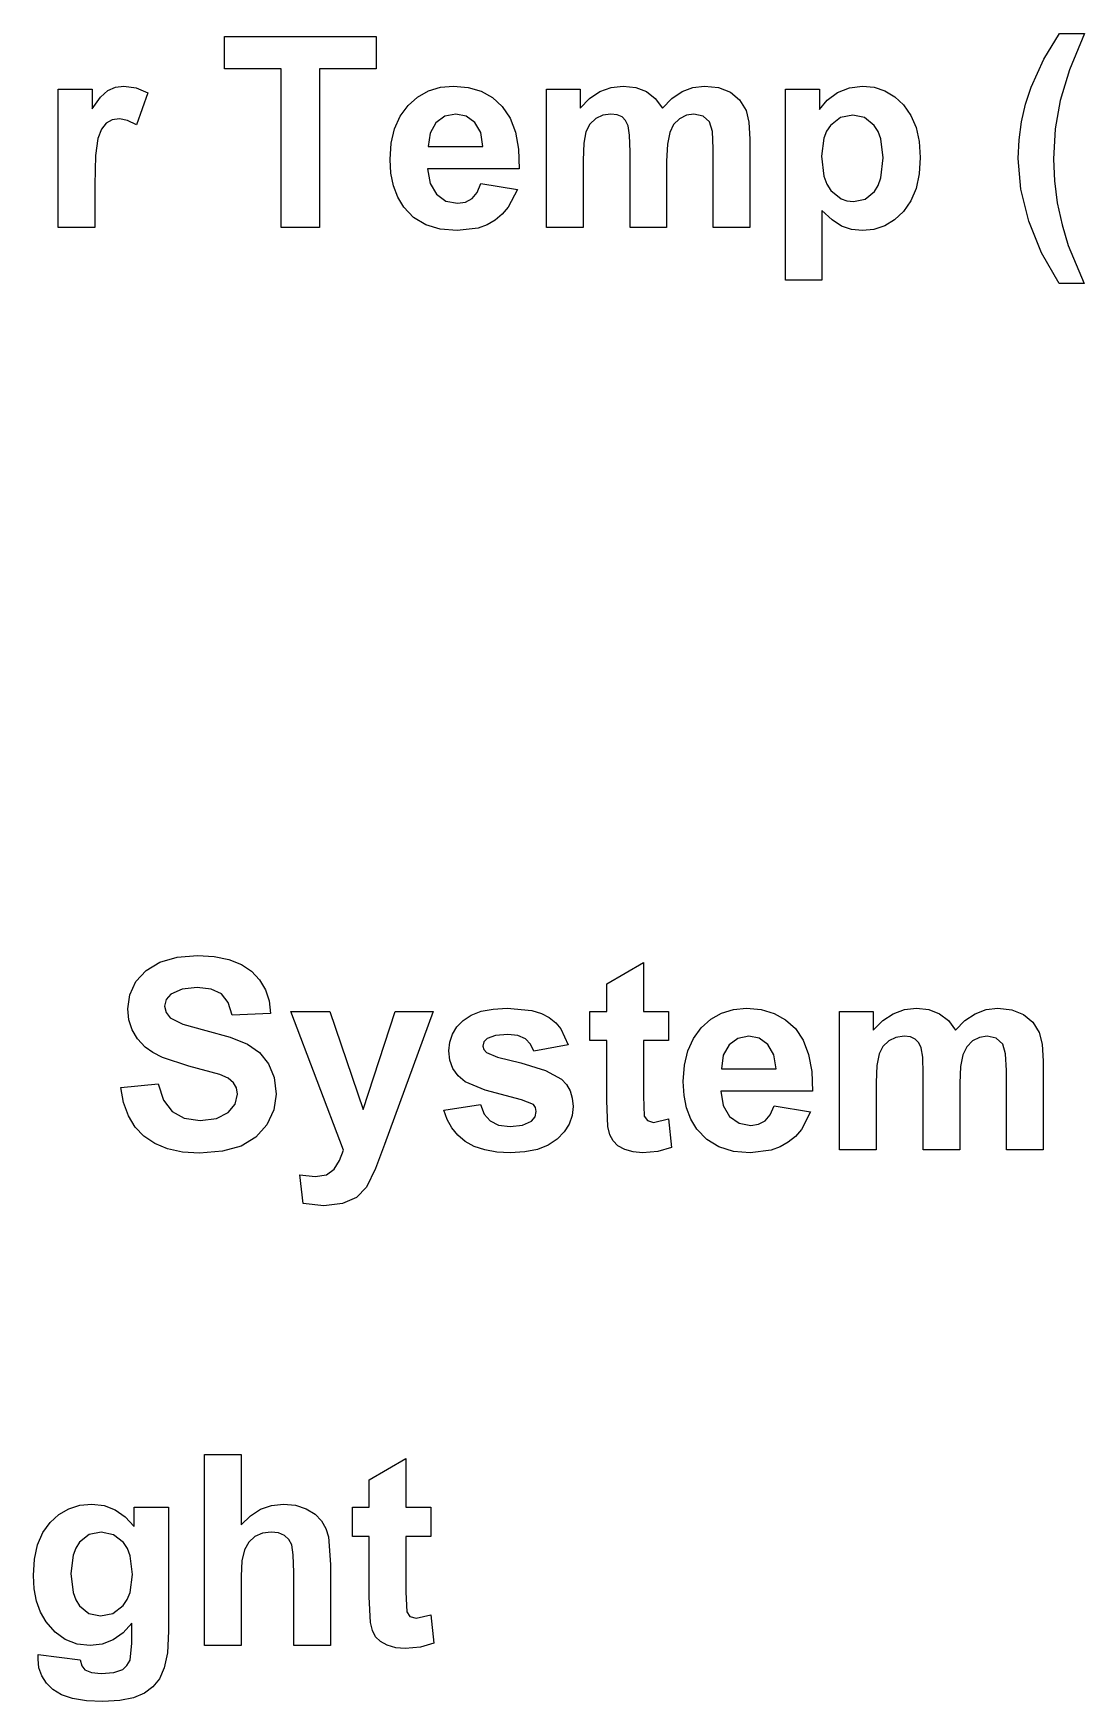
# Model space of a CAD drawing. Header units: metres. Extents: x 13 to 238, y 4 to 739.
# Drawn here: x 132.4 to 167.6, y 277.5 to 333.4 of the extents above; entities that cross this region are included whole.
import ezdxf

# ---------------------------------------------------------------- set-up
doc = ezdxf.new("R2010")
doc.units = ezdxf.units.M

msp = doc.modelspace()

# ---------------------------------------------------------------- linework, layer by layer
at = {"layer": 'Cooling System'}
for p, q in [((136.2, 302.023, 0.033), (136.66, 302.296, 0.033)), ((136.66, 302.296, 0.033), (137.235, 302.463, 0.033)), ((137.235, 302.463, 0.033), (137.918, 302.519, 0.033)), ((137.918, 302.519, 0.033), (138.482, 302.486, 0.033)), ((138.482, 302.486, 0.033), (138.972, 302.387, 0.033)), ((138.972, 302.387, 0.033), (139.388, 302.222, 0.033)), ((139.388, 302.222, 0.033), (139.729, 301.991, 0.033)), ((151.615, 301.568, 0.033), (152.845, 302.283, 0.033)), ((152.845, 302.283, 0.033), (152.845, 300.649, 0.033)), ((135.655, 301.208, 0.033), (135.862, 301.649, 0.033)), ((135.862, 301.649, 0.033), (136.2, 302.023, 0.033)), ((139.729, 301.991, 0.033), (139.997, 301.705, 0.033)), ((139.997, 301.705, 0.033), (140.193, 301.375, 0.033)), ((135.585, 300.736, 0.033), (135.655, 301.208, 0.033)), ((136.87, 301.046, 0.033), (136.819, 300.823, 0.033)), ((137.024, 301.22, 0.033), (136.87, 301.046, 0.033)), ((137.403, 301.393, 0.033), (137.024, 301.22, 0.033)), ((137.905, 301.451, 0.033), (137.403, 301.393, 0.033)), ((138.381, 301.397, 0.033), (137.905, 301.451, 0.033)), ((138.722, 301.235, 0.033), (138.381, 301.397, 0.033)), ((138.947, 300.95, 0.033), (138.722, 301.235, 0.033)), ((140.193, 301.375, 0.033), (140.316, 301.001, 0.033)), ((151.615, 300.649, 0.033), (151.615, 301.568, 0.033)), ((135.622, 300.371, 0.033), (135.585, 300.736, 0.033)), ((136.819, 300.823, 0.033), (136.867, 300.613, 0.033)), ((136.867, 300.613, 0.033), (137.011, 300.435, 0.033)), ((139.077, 300.526, 0.033), (138.947, 300.95, 0.033)), ((140.368, 300.583, 0.033), (139.077, 300.526, 0.033)), ((140.316, 301.001, 0.033), (140.368, 300.583, 0.033)), ((141.048, 300.649, 0.033), (142.351, 300.649, 0.033)), ((142.809, 296.006, 0.033), (141.048, 300.649, 0.033)), ((142.351, 300.649, 0.033), (143.459, 297.361, 0.033)), ((143.459, 297.361, 0.033), (144.54, 300.649, 0.033)), ((145.808, 300.649, 0.033), (144.174, 296.193, 0.033)), ((144.54, 300.649, 0.033), (145.808, 300.649, 0.033)), ((146.807, 300.343, 0.033), (147.077, 300.523, 0.033)), ((147.077, 300.523, 0.033), (147.413, 300.651, 0.033)), ((147.413, 300.651, 0.033), (147.814, 300.728, 0.033)), ((147.814, 300.728, 0.033), (148.28, 300.753, 0.033)), ((148.28, 300.753, 0.033), (149.108, 300.676, 0.033)), ((149.108, 300.676, 0.033), (149.431, 300.579, 0.033)), ((149.431, 300.579, 0.033), (149.693, 300.444, 0.033)), ((151.053, 299.672, 0.033), (151.053, 300.649, 0.033)), ((151.053, 300.649, 0.033), (151.615, 300.649, 0.033)), ((152.845, 300.649, 0.033), (153.682, 300.649, 0.033)), ((153.682, 300.649, 0.033), (153.682, 299.672, 0.033)), ((155.096, 300.387, 0.033), (155.457, 300.59, 0.033)), ((155.457, 300.59, 0.033), (155.857, 300.712, 0.033)), ((155.857, 300.712, 0.033), (156.297, 300.753, 0.033)), ((156.297, 300.753, 0.033), (156.787, 300.711, 0.033)), ((156.787, 300.711, 0.033), (157.221, 300.583, 0.033)), ((157.221, 300.583, 0.033), (157.602, 300.369, 0.033)), ((159.406, 300.649, 0.033), (160.535, 300.649, 0.033)), ((159.406, 296.019, 0.033), (159.406, 300.649, 0.033)), ((160.535, 300.649, 0.033), (160.535, 300.016, 0.033)), ((160.852, 300.339, 0.033), (161.198, 300.569, 0.033)), ((161.198, 300.569, 0.033), (161.574, 300.707, 0.033)), ((161.574, 300.707, 0.033), (161.978, 300.753, 0.033)), ((161.978, 300.753, 0.033), (162.393, 300.707, 0.033)), ((162.393, 300.707, 0.033), (162.749, 300.57, 0.033)), ((162.749, 300.57, 0.033), (163.047, 300.34, 0.033)), ((163.603, 300.34, 0.033), (163.944, 300.57, 0.033)), ((163.944, 300.57, 0.033), (164.309, 300.707, 0.033)), ((164.309, 300.707, 0.033), (164.698, 300.753, 0.033)), ((164.698, 300.753, 0.033), (165.169, 300.701, 0.033)), ((165.169, 300.701, 0.033), (165.561, 300.546, 0.033)), ((165.561, 300.546, 0.033), (165.87, 300.291, 0.033)), ((135.732, 300.035, 0.033), (135.622, 300.371, 0.033)), ((135.916, 299.728, 0.033), (135.732, 300.035, 0.033)), ((137.011, 300.435, 0.033), (137.429, 300.226, 0.033)), ((137.429, 300.226, 0.033), (138.197, 300.008, 0.033)), ((138.197, 300.008, 0.033), (139.016, 299.782, 0.033)), ((146.45, 299.886, 0.033), (146.599, 300.127, 0.033)), ((146.599, 300.127, 0.033), (146.807, 300.343, 0.033)), ((149.693, 300.444, 0.033), (149.906, 300.27, 0.033)), ((149.906, 300.27, 0.033), (150.083, 300.06, 0.033)), ((150.083, 300.06, 0.033), (150.329, 299.528, 0.033)), ((154.513, 299.744, 0.033), (154.776, 300.101, 0.033)), ((154.776, 300.101, 0.033), (155.096, 300.387, 0.033)), ((157.602, 300.369, 0.033), (157.928, 300.071, 0.033)), ((157.928, 300.071, 0.033), (158.187, 299.684, 0.033)), ((160.535, 300.016, 0.033), (160.852, 300.339, 0.033)), ((163.047, 300.34, 0.033), (163.286, 300.016, 0.033)), ((163.286, 300.016, 0.033), (163.603, 300.34, 0.033)), ((165.87, 300.291, 0.033), (166.089, 299.938, 0.033)), ((166.089, 299.938, 0.033), (166.183, 299.55, 0.033)), ((136.174, 299.45, 0.033), (135.916, 299.728, 0.033)), ((136.422, 299.27, 0.033), (136.174, 299.45, 0.033)), ((139.016, 299.782, 0.033), (139.59, 299.548, 0.033)), ((139.59, 299.548, 0.033), (139.992, 299.267, 0.033)), ((146.331, 299.332, 0.033), (146.361, 299.621, 0.033)), ((146.361, 299.621, 0.033), (146.45, 299.886, 0.033)), ((147.504, 299.627, 0.033), (147.469, 299.489, 0.033)), ((147.469, 299.489, 0.033), (147.5, 299.368, 0.033)), ((147.609, 299.737, 0.033), (147.504, 299.627, 0.033)), ((147.887, 299.839, 0.033), (147.609, 299.737, 0.033)), ((148.302, 299.873, 0.033), (147.887, 299.839, 0.033)), ((148.641, 299.837, 0.033), (148.302, 299.873, 0.033)), ((148.893, 299.729, 0.033), (148.641, 299.837, 0.033)), ((149.067, 299.553, 0.033), (148.893, 299.729, 0.033)), ((149.174, 299.315, 0.033), (149.067, 299.553, 0.033)), ((150.329, 299.528, 0.033), (149.174, 299.315, 0.033)), ((151.615, 299.672, 0.033), (151.053, 299.672, 0.033)), ((151.615, 297.654, 0.033), (151.615, 299.672, 0.033)), ((153.682, 299.672, 0.033), (152.845, 299.672, 0.033)), ((152.845, 299.672, 0.033), (152.845, 297.806, 0.033)), ((154.325, 299.325, 0.033), (154.513, 299.744, 0.033)), ((155.709, 299.524, 0.033), (155.514, 299.179, 0.033)), ((156.005, 299.743, 0.033), (155.709, 299.524, 0.033)), ((156.371, 299.816, 0.033), (156.005, 299.743, 0.033)), ((156.718, 299.747, 0.033), (156.371, 299.816, 0.033)), ((157.008, 299.539, 0.033), (156.718, 299.747, 0.033)), ((157.207, 299.198, 0.033), (157.008, 299.539, 0.033)), ((158.187, 299.684, 0.033), (158.369, 299.207, 0.033)), ((160.859, 299.477, 0.033), (160.729, 299.223, 0.033)), ((161.053, 299.663, 0.033), (160.859, 299.477, 0.033)), ((161.294, 299.778, 0.033), (161.053, 299.663, 0.033)), ((161.564, 299.816, 0.033), (161.294, 299.778, 0.033)), ((161.774, 299.792, 0.033), (161.564, 299.816, 0.033)), ((161.936, 299.72, 0.033), (161.774, 299.792, 0.033)), ((162.056, 299.599, 0.033), (161.936, 299.72, 0.033)), ((162.139, 299.428, 0.033), (162.056, 299.599, 0.033)), ((162.188, 299.112, 0.033), (162.139, 299.428, 0.033)), ((163.662, 299.465, 0.033), (163.53, 299.199, 0.033)), ((163.857, 299.659, 0.033), (163.662, 299.465, 0.033)), ((164.091, 299.777, 0.033), (163.857, 299.659, 0.033)), ((164.341, 299.816, 0.033), (164.091, 299.777, 0.033)), ((164.648, 299.75, 0.033), (164.341, 299.816, 0.033)), ((164.864, 299.554, 0.033), (164.648, 299.75, 0.033)), ((164.958, 299.232, 0.033), (164.864, 299.554, 0.033)), ((166.183, 299.55, 0.033), (166.215, 298.979, 0.033)), ((136.747, 299.104, 0.033), (136.422, 299.27, 0.033)), ((137.63, 298.818, 0.033), (136.747, 299.104, 0.033)), ((138.663, 298.539, 0.033), (137.63, 298.818, 0.033)), ((139.992, 299.267, 0.033), (140.296, 298.898, 0.033)), ((140.296, 298.898, 0.033), (140.487, 298.438, 0.033)), ((146.366, 299.017, 0.033), (146.331, 299.332, 0.033)), ((146.469, 298.738, 0.033), (146.366, 299.017, 0.033)), ((147.5, 299.368, 0.033), (147.591, 299.267, 0.033)), ((147.591, 299.267, 0.033), (147.96, 299.119, 0.033)), ((147.96, 299.119, 0.033), (148.736, 298.922, 0.033)), ((148.736, 298.922, 0.033), (149.567, 298.675, 0.033)), ((154.174, 298.299, 0.033), (154.212, 298.843, 0.033)), ((154.212, 298.843, 0.033), (154.325, 299.325, 0.033)), ((155.514, 299.179, 0.033), (155.452, 298.73, 0.033)), ((157.283, 298.73, 0.033), (157.207, 299.198, 0.033)), ((158.369, 299.207, 0.033), (158.473, 298.639, 0.033)), ((160.655, 298.84, 0.033), (160.631, 298.268, 0.033)), ((160.729, 299.223, 0.033), (160.655, 298.84, 0.033)), ((162.204, 298.556, 0.033), (162.188, 299.112, 0.033)), ((163.53, 299.199, 0.033), (163.454, 298.808, 0.033)), ((164.99, 298.665, 0.033), (164.958, 299.232, 0.033)), ((166.215, 298.979, 0.033), (166.215, 296.019, 0.033)), ((138.945, 298.41, 0.033), (138.663, 298.539, 0.033)), ((139.127, 298.262, 0.033), (138.945, 298.41, 0.033)), ((139.227, 298.086, 0.033), (139.127, 298.262, 0.033)), ((140.487, 298.438, 0.033), (140.551, 297.88, 0.033)), ((146.64, 298.496, 0.033), (146.469, 298.738, 0.033)), ((146.881, 298.29, 0.033), (146.64, 298.496, 0.033)), ((147.549, 298.006, 0.033), (146.881, 298.29, 0.033)), ((149.567, 298.675, 0.033), (150.102, 298.377, 0.033)), ((150.102, 298.377, 0.033), (150.27, 298.198, 0.033)), ((154.203, 297.838, 0.033), (154.174, 298.299, 0.033)), ((155.452, 298.73, 0.033), (157.283, 298.73, 0.033)), ((158.473, 298.639, 0.033), (158.499, 297.981, 0.033)), ((160.631, 298.268, 0.033), (160.631, 296.019, 0.033)), ((162.204, 296.019, 0.033), (162.204, 298.556, 0.033)), ((163.454, 298.808, 0.033), (163.429, 298.242, 0.033)), ((164.99, 296.019, 0.033), (164.99, 298.665, 0.033)), ((135.354, 298.098, 0.033), (136.61, 298.22, 0.033)), ((135.45, 297.594, 0.033), (135.354, 298.098, 0.033)), ((136.61, 298.22, 0.033), (136.781, 297.672, 0.033)), ((139.181, 297.545, 0.033), (139.26, 297.876, 0.033)), ((139.26, 297.876, 0.033), (139.227, 298.086, 0.033)), ((140.551, 297.88, 0.033), (140.474, 297.348, 0.033)), ((148.76, 297.693, 0.033), (147.549, 298.006, 0.033)), ((150.27, 298.198, 0.033), (150.39, 297.986, 0.033)), ((150.39, 297.986, 0.033), (150.462, 297.742, 0.033)), ((150.462, 297.742, 0.033), (150.486, 297.466, 0.033)), ((152.845, 297.806, 0.033), (152.869, 297.146, 0.033)), ((154.289, 297.418, 0.033), (154.203, 297.838, 0.033)), ((158.499, 297.981, 0.033), (155.43, 297.981, 0.033)), ((155.43, 297.981, 0.033), (155.51, 297.496, 0.033)), ((163.429, 298.242, 0.033), (163.429, 296.019, 0.033)), ((135.611, 297.154, 0.033), (135.45, 297.594, 0.033)), ((135.838, 296.778, 0.033), (135.611, 297.154, 0.033)), ((136.781, 297.672, 0.033), (137.07, 297.292, 0.033)), ((137.07, 297.292, 0.033), (137.477, 297.069, 0.033)), ((138.551, 297.061, 0.033), (138.944, 297.259, 0.033)), ((138.944, 297.259, 0.033), (139.181, 297.545, 0.033)), ((140.474, 297.348, 0.033), (140.246, 296.851, 0.033)), ((146.161, 297.34, 0.033), (147.391, 297.527, 0.033)), ((146.27, 297.028, 0.033), (146.161, 297.34, 0.033)), ((147.391, 297.527, 0.033), (147.51, 297.213, 0.033)), ((147.51, 297.213, 0.033), (147.709, 296.984, 0.033)), ((149.169, 297.532, 0.033), (148.76, 297.693, 0.033)), ((149.235, 297.428, 0.033), (149.169, 297.532, 0.033)), ((149.216, 297.116, 0.033), (149.257, 297.3, 0.033)), ((149.257, 297.3, 0.033), (149.235, 297.428, 0.033)), ((150.453, 297.159, 0.033), (150.353, 296.874, 0.033)), ((150.486, 297.466, 0.033), (150.453, 297.159, 0.033)), ((151.654, 296.79, 0.033), (151.615, 297.654, 0.033)), ((152.869, 297.146, 0.033), (152.978, 296.991, 0.033)), ((154.432, 297.04, 0.033), (154.289, 297.418, 0.033)), ((155.51, 297.496, 0.033), (155.726, 297.133, 0.033)), ((156.916, 296.987, 0.033), (157.089, 297.191, 0.033)), ((157.089, 297.191, 0.033), (157.213, 297.492, 0.033)), ((157.213, 297.492, 0.033), (158.433, 297.287, 0.033)), ((158.433, 297.287, 0.033), (158.13, 296.696, 0.033)), ((136.13, 296.466, 0.033), (135.838, 296.778, 0.033)), ((137.477, 297.069, 0.033), (138.005, 296.995, 0.033)), ((138.005, 296.995, 0.033), (138.551, 297.061, 0.033)), ((140.246, 296.851, 0.033), (139.877, 296.433, 0.033)), ((146.427, 296.75, 0.033), (146.27, 297.028, 0.033)), ((146.631, 296.507, 0.033), (146.427, 296.75, 0.033)), ((147.709, 296.984, 0.033), (147.997, 296.845, 0.033)), ((147.997, 296.845, 0.033), (148.38, 296.799, 0.033)), ((148.38, 296.799, 0.033), (148.797, 296.843, 0.033)), ((148.797, 296.843, 0.033), (149.095, 296.973, 0.033)), ((149.095, 296.973, 0.033), (149.216, 297.116, 0.033)), ((150.187, 296.612, 0.033), (149.954, 296.372, 0.033)), ((150.353, 296.874, 0.033), (150.187, 296.612, 0.033)), ((151.721, 296.521, 0.033), (151.654, 296.79, 0.033)), ((152.978, 296.991, 0.033), (153.185, 296.93, 0.033)), ((153.185, 296.93, 0.033), (153.677, 297.048, 0.033)), ((153.677, 297.048, 0.033), (153.782, 296.097, 0.033)), ((154.632, 296.703, 0.033), (154.432, 297.04, 0.033)), ((154.961, 296.358, 0.033), (154.632, 296.703, 0.033)), ((155.726, 297.133, 0.033), (156.044, 296.905, 0.033)), ((156.044, 296.905, 0.033), (156.432, 296.83, 0.033)), ((156.432, 296.83, 0.033), (156.697, 296.869, 0.033)), ((156.697, 296.869, 0.033), (156.916, 296.987, 0.033)), ((158.13, 296.696, 0.033), (157.927, 296.461, 0.033)), ((136.49, 296.221, 0.033), (136.13, 296.466, 0.033)), ((136.92, 296.045, 0.033), (136.49, 296.221, 0.033)), ((137.421, 295.94, 0.033), (136.92, 296.045, 0.033)), ((139.382, 296.139, 0.033), (138.756, 295.964, 0.033)), ((139.877, 296.433, 0.033), (139.382, 296.139, 0.033)), ((144.174, 296.193, 0.033), (143.881, 295.387, 0.033)), ((146.883, 296.298, 0.033), (146.631, 296.507, 0.033)), ((147.183, 296.13, 0.033), (146.883, 296.298, 0.033)), ((147.533, 296.01, 0.033), (147.183, 296.13, 0.033)), ((149.295, 296.029, 0.033), (148.87, 295.943, 0.033)), ((149.656, 296.172, 0.033), (149.295, 296.029, 0.033)), ((149.954, 296.372, 0.033), (149.656, 296.172, 0.033)), ((151.827, 296.313, 0.033), (151.721, 296.521, 0.033)), ((151.986, 296.153, 0.033), (151.827, 296.313, 0.033)), ((152.217, 296.025, 0.033), (151.986, 296.153, 0.033)), ((152.499, 295.942, 0.033), (152.217, 296.025, 0.033)), ((153.782, 296.097, 0.033), (153.326, 295.96, 0.033)), ((155.369, 296.111, 0.033), (154.961, 296.358, 0.033)), ((155.855, 295.963, 0.033), (155.369, 296.111, 0.033)), ((157.42, 296.112, 0.033), (157.118, 296.002, 0.033)), ((157.69, 296.265, 0.033), (157.42, 296.112, 0.033)), ((157.927, 296.461, 0.033), (157.69, 296.265, 0.033)), ((137.992, 295.905, 0.033), (137.421, 295.94, 0.033)), ((138.756, 295.964, 0.033), (137.992, 295.905, 0.033)), ((142.495, 295.367, 0.033), (142.676, 295.652, 0.033)), ((142.676, 295.652, 0.033), (142.809, 296.006, 0.033)), ((147.932, 295.938, 0.033), (147.533, 296.01, 0.033)), ((148.38, 295.914, 0.033), (147.932, 295.938, 0.033)), ((148.87, 295.943, 0.033), (148.38, 295.914, 0.033)), ((152.814, 295.914, 0.033), (152.499, 295.942, 0.033)), ((153.326, 295.96, 0.033), (152.814, 295.914, 0.033)), ((156.419, 295.914, 0.033), (155.855, 295.963, 0.033)), ((157.118, 296.002, 0.033), (156.419, 295.914, 0.033)), ((160.631, 296.019, 0.033), (159.406, 296.019, 0.033)), ((163.429, 296.019, 0.033), (162.204, 296.019, 0.033)), ((166.215, 296.019, 0.033), (164.99, 296.019, 0.033)), ((141.453, 294.214, 0.033), (141.344, 295.173, 0.033)), ((141.344, 295.173, 0.033), (141.863, 295.116, 0.033)), ((141.863, 295.116, 0.033), (142.235, 295.179, 0.033)), ((142.235, 295.179, 0.033), (142.495, 295.367, 0.033)), ((143.881, 295.387, 0.033), (143.574, 294.768, 0.033)), ((143.238, 294.421, 0.033), (142.772, 294.214, 0.033)), ((143.574, 294.768, 0.033), (143.238, 294.421, 0.033)), ((142.146, 294.14, 0.033), (141.453, 294.214, 0.033)), ((142.772, 294.214, 0.033), (142.146, 294.14, 0.033))]:
    msp.add_line(p, q, dxfattribs=at)
at = {"layer": 'Water Temp (Outl'}
for p, q in [((138.82, 332.202, 0.033), (138.82, 333.283, 0.033)), ((138.82, 333.283, 0.033), (143.899, 333.283, 0.033)), ((143.899, 333.283, 0.033), (143.899, 332.202, 0.033)), ((166.243, 332.53, 0.033), (166.769, 333.392, 0.033)), ((166.769, 333.392, 0.033), (167.606, 333.392, 0.033)), ((167.606, 333.392, 0.033), (167.102, 332.17, 0.033)), ((165.818, 331.592, 0.033), (166.243, 332.53, 0.033)), ((140.716, 332.202, 0.033), (138.82, 332.202, 0.033)), ((140.716, 326.892, 0.033), (140.716, 332.202, 0.033)), ((143.899, 332.202, 0.033), (142.007, 332.202, 0.033)), ((142.007, 332.202, 0.033), (142.007, 326.892, 0.033)), ((167.102, 332.17, 0.033), (166.784, 331.145, 0.033)), ((133.262, 326.892, 0.033), (133.262, 331.522, 0.033)), ((133.262, 331.522, 0.033), (134.399, 331.522, 0.033)), ((134.399, 331.522, 0.033), (134.399, 330.864, 0.033)), ((134.399, 330.864, 0.033), (134.677, 331.251, 0.033)), ((134.677, 331.251, 0.033), (134.925, 331.479, 0.033)), ((134.925, 331.479, 0.033), (135.174, 331.59, 0.033)), ((135.174, 331.59, 0.033), (135.454, 331.627, 0.033)), ((135.454, 331.627, 0.033), (135.865, 331.569, 0.033)), ((135.865, 331.569, 0.033), (136.261, 331.396, 0.033)), ((136.261, 331.396, 0.033), (135.882, 330.328, 0.033)), ((144.967, 330.975, 0.033), (145.288, 331.26, 0.033)), ((145.288, 331.26, 0.033), (145.648, 331.464, 0.033)), ((145.648, 331.464, 0.033), (146.048, 331.586, 0.033)), ((146.048, 331.586, 0.033), (146.488, 331.627, 0.033)), ((146.488, 331.627, 0.033), (146.978, 331.584, 0.033)), ((146.978, 331.584, 0.033), (147.413, 331.456, 0.033)), ((147.413, 331.456, 0.033), (147.793, 331.243, 0.033)), ((147.793, 331.243, 0.033), (148.119, 330.945, 0.033)), ((149.597, 331.522, 0.033), (150.726, 331.522, 0.033)), ((149.597, 326.892, 0.033), (149.597, 331.522, 0.033)), ((150.726, 331.522, 0.033), (150.726, 330.89, 0.033)), ((150.726, 330.89, 0.033), (151.043, 331.212, 0.033)), ((151.043, 331.212, 0.033), (151.389, 331.443, 0.033)), ((151.389, 331.443, 0.033), (151.765, 331.581, 0.033)), ((151.765, 331.581, 0.033), (152.169, 331.627, 0.033)), ((152.169, 331.627, 0.033), (152.584, 331.581, 0.033)), ((152.584, 331.581, 0.033), (152.94, 331.444, 0.033)), ((152.94, 331.444, 0.033), (153.238, 331.214, 0.033)), ((153.238, 331.214, 0.033), (153.477, 330.89, 0.033)), ((153.477, 330.89, 0.033), (153.794, 331.214, 0.033)), ((153.794, 331.214, 0.033), (154.135, 331.444, 0.033)), ((154.135, 331.444, 0.033), (154.5, 331.581, 0.033)), ((154.5, 331.581, 0.033), (154.889, 331.627, 0.033)), ((154.889, 331.627, 0.033), (155.36, 331.575, 0.033)), ((155.36, 331.575, 0.033), (155.752, 331.42, 0.033)), ((155.752, 331.42, 0.033), (156.061, 331.164, 0.033)), ((157.592, 331.522, 0.033), (158.734, 331.522, 0.033)), ((157.592, 325.131, 0.033), (157.592, 331.522, 0.033)), ((158.734, 331.522, 0.033), (158.734, 330.842, 0.033)), ((158.996, 331.158, 0.033), (159.336, 331.409, 0.033)), ((159.336, 331.409, 0.033), (159.736, 331.572, 0.033)), ((159.736, 331.572, 0.033), (160.177, 331.627, 0.033)), ((160.177, 331.627, 0.033), (160.565, 331.587, 0.033)), ((160.565, 331.587, 0.033), (160.923, 331.469, 0.033)), ((160.923, 331.469, 0.033), (161.25, 331.271, 0.033)), ((161.25, 331.271, 0.033), (161.546, 330.995, 0.033)), ((165.629, 331.021, 0.033), (165.818, 331.592, 0.033)), ((144.704, 330.618, 0.033), (144.967, 330.975, 0.033)), ((146.562, 330.69, 0.033), (146.196, 330.617, 0.033)), ((146.909, 330.62, 0.033), (146.562, 330.69, 0.033)), ((148.119, 330.945, 0.033), (148.378, 330.558, 0.033)), ((151.485, 330.651, 0.033), (151.245, 330.537, 0.033)), ((151.755, 330.69, 0.033), (151.485, 330.651, 0.033)), ((151.965, 330.666, 0.033), (151.755, 330.69, 0.033)), ((152.127, 330.594, 0.033), (151.965, 330.666, 0.033)), ((154.282, 330.65, 0.033), (154.048, 330.533, 0.033)), ((154.532, 330.69, 0.033), (154.282, 330.65, 0.033)), ((154.839, 330.624, 0.033), (154.532, 330.69, 0.033)), ((156.061, 331.164, 0.033), (156.28, 330.812, 0.033)), ((156.28, 330.812, 0.033), (156.375, 330.424, 0.033)), ((158.734, 330.842, 0.033), (158.996, 331.158, 0.033)), ((159.846, 330.659, 0.033), (159.435, 330.572, 0.033)), ((160.243, 330.571, 0.033), (159.846, 330.659, 0.033)), ((161.546, 330.995, 0.033), (161.792, 330.648, 0.033)), ((161.792, 330.648, 0.033), (161.968, 330.238, 0.033)), ((165.495, 330.433, 0.033), (165.629, 331.021, 0.033)), ((166.784, 331.145, 0.033), (166.616, 330.191, 0.033)), ((134.711, 330.188, 0.033), (134.589, 329.874, 0.033)), ((134.87, 330.387, 0.033), (134.711, 330.188, 0.033)), ((135.069, 330.493, 0.033), (134.87, 330.387, 0.033)), ((135.306, 330.528, 0.033), (135.069, 330.493, 0.033)), ((135.583, 330.478, 0.033), (135.306, 330.528, 0.033)), ((135.882, 330.328, 0.033), (135.583, 330.478, 0.033)), ((144.403, 329.717, 0.033), (144.516, 330.199, 0.033)), ((144.516, 330.199, 0.033), (144.704, 330.618, 0.033)), ((145.9, 330.397, 0.033), (145.705, 330.053, 0.033)), ((146.196, 330.617, 0.033), (145.9, 330.397, 0.033)), ((147.199, 330.413, 0.033), (146.909, 330.62, 0.033)), ((147.398, 330.072, 0.033), (147.199, 330.413, 0.033)), ((148.378, 330.558, 0.033), (148.56, 330.081, 0.033)), ((150.92, 330.097, 0.033), (150.846, 329.714, 0.033)), ((151.05, 330.351, 0.033), (150.92, 330.097, 0.033)), ((151.245, 330.537, 0.033), (151.05, 330.351, 0.033)), ((152.247, 330.473, 0.033), (152.127, 330.594, 0.033)), ((152.33, 330.302, 0.033), (152.247, 330.473, 0.033)), ((152.379, 329.986, 0.033), (152.33, 330.302, 0.033)), ((153.853, 330.339, 0.033), (153.721, 330.073, 0.033)), ((154.048, 330.533, 0.033), (153.853, 330.339, 0.033)), ((155.055, 330.428, 0.033), (154.839, 330.624, 0.033)), ((155.15, 330.105, 0.033), (155.055, 330.428, 0.033)), ((155.181, 329.539, 0.033), (155.15, 330.105, 0.033)), ((156.375, 330.424, 0.033), (156.406, 329.853, 0.033)), ((158.971, 330.118, 0.033), (158.878, 329.883, 0.033)), ((159.1, 330.312, 0.033), (158.971, 330.118, 0.033)), ((159.435, 330.572, 0.033), (159.1, 330.312, 0.033)), ((160.569, 330.306, 0.033), (160.243, 330.571, 0.033)), ((160.697, 330.106, 0.033), (160.569, 330.306, 0.033)), ((160.789, 329.859, 0.033), (160.697, 330.106, 0.033)), ((161.968, 330.238, 0.033), (162.073, 329.767, 0.033)), ((165.414, 329.829, 0.033), (165.495, 330.433, 0.033)), ((166.616, 330.191, 0.033), (166.559, 329.181, 0.033)), ((134.589, 329.874, 0.033), (134.512, 329.301, 0.033)), ((144.365, 329.172, 0.033), (144.403, 329.717, 0.033)), ((145.705, 330.053, 0.033), (145.643, 329.604, 0.033)), ((145.643, 329.604, 0.033), (147.474, 329.604, 0.033)), ((147.474, 329.604, 0.033), (147.398, 330.072, 0.033)), ((148.56, 330.081, 0.033), (148.664, 329.513, 0.033)), ((150.846, 329.714, 0.033), (150.822, 329.142, 0.033)), ((152.395, 329.43, 0.033), (152.379, 329.986, 0.033)), ((153.646, 329.682, 0.033), (153.62, 329.116, 0.033)), ((153.721, 330.073, 0.033), (153.646, 329.682, 0.033)), ((155.181, 326.892, 0.033), (155.181, 329.539, 0.033)), ((156.406, 329.853, 0.033), (156.406, 326.892, 0.033)), ((158.878, 329.883, 0.033), (158.804, 329.286, 0.033)), ((160.862, 329.225, 0.033), (160.789, 329.859, 0.033)), ((162.073, 329.767, 0.033), (162.108, 329.233, 0.033)), ((165.387, 329.207, 0.033), (165.414, 329.829, 0.033)), ((134.512, 329.301, 0.033), (134.487, 328.322, 0.033)), ((144.394, 328.711, 0.033), (144.365, 329.172, 0.033)), ((148.664, 329.513, 0.033), (148.69, 328.854, 0.033)), ((150.822, 329.142, 0.033), (150.822, 326.892, 0.033)), ((152.395, 326.892, 0.033), (152.395, 329.43, 0.033)), ((153.62, 329.116, 0.033), (153.62, 326.892, 0.033)), ((158.804, 329.286, 0.033), (158.881, 328.607, 0.033)), ((160.791, 328.554, 0.033), (160.862, 329.225, 0.033)), ((162.108, 329.233, 0.033), (162.073, 328.686, 0.033)), ((165.474, 328.174, 0.033), (165.387, 329.207, 0.033)), ((166.559, 329.181, 0.033), (166.593, 328.457, 0.033)), ((144.48, 328.292, 0.033), (144.394, 328.711, 0.033)), ((148.69, 328.854, 0.033), (145.621, 328.854, 0.033)), ((145.621, 328.854, 0.033), (145.701, 328.37, 0.033)), ((158.881, 328.607, 0.033), (158.978, 328.345, 0.033)), ((160.702, 328.301, 0.033), (160.791, 328.554, 0.033)), ((162.073, 328.686, 0.033), (161.967, 328.203, 0.033)), ((166.593, 328.457, 0.033), (166.692, 327.716, 0.033)), ((134.487, 328.322, 0.033), (134.487, 326.892, 0.033)), ((144.623, 327.914, 0.033), (144.48, 328.292, 0.033)), ((144.823, 327.577, 0.033), (144.623, 327.914, 0.033)), ((145.701, 328.37, 0.033), (145.917, 328.006, 0.033)), ((145.917, 328.006, 0.033), (146.235, 327.779, 0.033)), ((146.888, 327.743, 0.033), (147.107, 327.86, 0.033)), ((147.107, 327.86, 0.033), (147.28, 328.065, 0.033)), ((147.28, 328.065, 0.033), (147.404, 328.366, 0.033)), ((147.404, 328.366, 0.033), (148.624, 328.161, 0.033)), ((148.624, 328.161, 0.033), (148.321, 327.57, 0.033)), ((158.978, 328.345, 0.033), (159.113, 328.133, 0.033)), ((159.113, 328.133, 0.033), (159.457, 327.853, 0.033)), ((160.259, 327.846, 0.033), (160.578, 328.102, 0.033)), ((160.578, 328.102, 0.033), (160.702, 328.301, 0.033)), ((161.967, 328.203, 0.033), (161.79, 327.785, 0.033)), ((165.735, 327.106, 0.033), (165.474, 328.174, 0.033)), ((145.152, 327.232, 0.033), (144.823, 327.577, 0.033)), ((146.235, 327.779, 0.033), (146.623, 327.703, 0.033)), ((146.623, 327.703, 0.033), (146.888, 327.743, 0.033)), ((148.118, 327.334, 0.033), (147.881, 327.139, 0.033)), ((148.321, 327.57, 0.033), (148.118, 327.334, 0.033)), ((159.153, 327.147, 0.033), (158.817, 327.464, 0.033)), ((158.817, 327.464, 0.033), (158.817, 325.131, 0.033)), ((159.457, 327.853, 0.033), (159.654, 327.783, 0.033)), ((159.654, 327.783, 0.033), (159.868, 327.76, 0.033)), ((159.868, 327.76, 0.033), (160.259, 327.846, 0.033)), ((161.542, 327.431, 0.033), (161.243, 327.15, 0.033)), ((161.79, 327.785, 0.033), (161.542, 327.431, 0.033)), ((166.692, 327.716, 0.033), (166.85, 326.985, 0.033)), ((134.487, 326.892, 0.033), (133.262, 326.892, 0.033)), ((142.007, 326.892, 0.033), (140.716, 326.892, 0.033)), ((145.56, 326.985, 0.033), (145.152, 327.232, 0.033)), ((146.046, 326.837, 0.033), (145.56, 326.985, 0.033)), ((146.61, 326.788, 0.033), (146.046, 326.837, 0.033)), ((147.31, 326.876, 0.033), (146.61, 326.788, 0.033)), ((147.611, 326.985, 0.033), (147.31, 326.876, 0.033)), ((147.881, 327.139, 0.033), (147.611, 326.985, 0.033)), ((150.822, 326.892, 0.033), (149.597, 326.892, 0.033)), ((153.62, 326.892, 0.033), (152.395, 326.892, 0.033)), ((156.406, 326.892, 0.033), (155.181, 326.892, 0.033)), ((159.473, 326.94, 0.033), (159.153, 327.147, 0.033)), ((159.803, 326.826, 0.033), (159.473, 326.94, 0.033)), ((160.168, 326.788, 0.033), (159.803, 326.826, 0.033)), ((160.557, 326.828, 0.033), (160.168, 326.788, 0.033)), ((160.915, 326.949, 0.033), (160.557, 326.828, 0.033)), ((161.243, 327.15, 0.033), (160.915, 326.949, 0.033)), ((166.164, 326.04, 0.033), (165.735, 327.106, 0.033)), ((166.85, 326.985, 0.033), (167.056, 326.291, 0.033)), ((167.056, 326.291, 0.033), (167.593, 325.014, 0.033)), ((166.751, 325.014, 0.033), (166.164, 326.04, 0.033)), ((158.817, 325.131, 0.033), (157.592, 325.131, 0.033)), ((167.593, 325.014, 0.033), (166.751, 325.014, 0.033))]:
    msp.add_line(p, q, dxfattribs=at)
at = {"layer": 'Work Light'}
for p, q in [((138.153, 279.419, 0.033), (138.153, 285.81, 0.033)), ((138.153, 285.81, 0.033), (139.378, 285.81, 0.033)), ((139.378, 285.81, 0.033), (139.378, 283.46, 0.033)), ((143.668, 284.968, 0.033), (144.897, 285.683, 0.033)), ((144.897, 285.683, 0.033), (144.897, 284.049, 0.033)), ((143.668, 284.049, 0.033), (143.668, 284.968, 0.033)), ((132.989, 283.538, 0.033), (133.286, 283.807, 0.033)), ((133.286, 283.807, 0.033), (133.618, 284, 0.033)), ((133.618, 284, 0.033), (133.983, 284.115, 0.033)), ((133.983, 284.115, 0.033), (134.382, 284.153, 0.033)), ((134.382, 284.153, 0.033), (134.793, 284.106, 0.033)), ((134.793, 284.106, 0.033), (135.166, 283.965, 0.033)), ((135.166, 283.965, 0.033), (135.501, 283.729, 0.033)), ((135.799, 283.399, 0.033), (135.799, 284.049, 0.033)), ((135.799, 284.049, 0.033), (136.945, 284.049, 0.033)), ((136.945, 284.049, 0.033), (136.945, 279.894, 0.033)), ((139.378, 283.46, 0.033), (139.689, 283.763, 0.033)), ((139.689, 283.763, 0.033), (140.029, 283.98, 0.033)), ((140.029, 283.98, 0.033), (140.397, 284.11, 0.033)), ((140.397, 284.11, 0.033), (140.795, 284.153, 0.033)), ((140.795, 284.153, 0.033), (141.197, 284.114, 0.033)), ((141.197, 284.114, 0.033), (141.558, 283.996, 0.033)), ((141.558, 283.996, 0.033), (141.856, 283.817, 0.033)), ((141.856, 283.817, 0.033), (142.07, 283.595, 0.033)), ((143.105, 283.072, 0.033), (143.105, 284.049, 0.033)), ((143.105, 284.049, 0.033), (143.668, 284.049, 0.033)), ((144.897, 284.049, 0.033), (145.734, 284.049, 0.033)), ((145.734, 284.049, 0.033), (145.734, 283.072, 0.033)), ((132.569, 282.786, 0.033), (132.744, 283.197, 0.033)), ((132.744, 283.197, 0.033), (132.989, 283.538, 0.033)), ((134.696, 283.216, 0.033), (134.294, 283.13, 0.033)), ((135.11, 283.129, 0.033), (134.696, 283.216, 0.033)), ((135.501, 283.729, 0.033), (135.799, 283.399, 0.033)), ((140.096, 283.179, 0.033), (139.84, 283.068, 0.033)), ((140.385, 283.216, 0.033), (140.096, 283.179, 0.033)), ((140.629, 283.187, 0.033), (140.385, 283.216, 0.033)), ((140.828, 283.1, 0.033), (140.629, 283.187, 0.033)), ((142.07, 283.595, 0.033), (142.215, 283.338, 0.033)), ((142.215, 283.338, 0.033), (142.305, 283.055, 0.033)), ((132.464, 282.307, 0.033), (132.569, 282.786, 0.033)), ((133.845, 282.68, 0.033), (133.756, 282.442, 0.033)), ((133.97, 282.874, 0.033), (133.845, 282.68, 0.033)), ((134.294, 283.13, 0.033), (133.97, 282.874, 0.033)), ((135.446, 282.867, 0.033), (135.11, 283.129, 0.033)), ((135.576, 282.67, 0.033), (135.446, 282.867, 0.033)), ((135.668, 282.426, 0.033), (135.576, 282.67, 0.033)), ((139.489, 282.621, 0.033), (139.406, 282.251, 0.033)), ((139.633, 282.882, 0.033), (139.489, 282.621, 0.033)), ((139.84, 283.068, 0.033), (139.633, 282.882, 0.033)), ((140.977, 282.965, 0.033), (140.828, 283.1, 0.033)), ((141.074, 282.789, 0.033), (140.977, 282.965, 0.033)), ((141.126, 282.46, 0.033), (141.074, 282.789, 0.033)), ((142.305, 283.055, 0.033), (142.369, 282.135, 0.033)), ((143.668, 283.072, 0.033), (143.105, 283.072, 0.033)), ((143.668, 281.054, 0.033), (143.668, 283.072, 0.033)), ((145.734, 283.072, 0.033), (144.897, 283.072, 0.033)), ((144.897, 283.072, 0.033), (144.897, 281.206, 0.033)), ((132.429, 281.76, 0.033), (132.464, 282.307, 0.033)), ((133.756, 282.442, 0.033), (133.685, 281.83, 0.033)), ((135.742, 281.799, 0.033), (135.668, 282.426, 0.033)), ((139.406, 282.251, 0.033), (139.378, 281.738, 0.033)), ((141.144, 281.864, 0.033), (141.126, 282.46, 0.033)), ((142.369, 282.135, 0.033), (142.369, 279.419, 0.033)), ((132.456, 281.315, 0.033), (132.429, 281.76, 0.033)), ((133.685, 281.83, 0.033), (133.756, 281.191, 0.033)), ((135.665, 281.195, 0.033), (135.742, 281.799, 0.033)), ((139.378, 281.738, 0.033), (139.378, 279.419, 0.033)), ((141.144, 279.419, 0.033), (141.144, 281.864, 0.033)), ((132.536, 280.908, 0.033), (132.456, 281.315, 0.033)), ((133.756, 281.191, 0.033), (133.845, 280.946, 0.033)), ((133.845, 280.946, 0.033), (133.97, 280.751, 0.033)), ((135.433, 280.759, 0.033), (135.568, 280.956, 0.033)), ((135.568, 280.956, 0.033), (135.665, 281.195, 0.033)), ((143.707, 280.19, 0.033), (143.668, 281.054, 0.033)), ((144.897, 281.206, 0.033), (144.921, 280.546, 0.033)), ((132.669, 280.539, 0.033), (132.536, 280.908, 0.033)), ((132.856, 280.208, 0.033), (132.669, 280.539, 0.033)), ((133.97, 280.751, 0.033), (134.289, 280.494, 0.033)), ((134.289, 280.494, 0.033), (134.674, 280.408, 0.033)), ((134.674, 280.408, 0.033), (135.088, 280.496, 0.033)), ((135.088, 280.496, 0.033), (135.433, 280.759, 0.033)), ((144.921, 280.546, 0.033), (145.03, 280.391, 0.033)), ((145.03, 280.391, 0.033), (145.237, 280.33, 0.033)), ((145.237, 280.33, 0.033), (145.73, 280.448, 0.033)), ((145.73, 280.448, 0.033), (145.834, 279.497, 0.033)), ((133.153, 279.863, 0.033), (132.856, 280.208, 0.033)), ((133.498, 279.616, 0.033), (133.153, 279.863, 0.033)), ((135.428, 279.841, 0.033), (135.099, 279.606, 0.033)), ((135.72, 280.169, 0.033), (135.428, 279.841, 0.033)), ((135.72, 279.493, 0.033), (135.72, 280.169, 0.033)), ((136.945, 279.894, 0.033), (136.912, 279.178, 0.033)), ((143.774, 279.921, 0.033), (143.707, 280.19, 0.033)), ((143.879, 279.713, 0.033), (143.774, 279.921, 0.033)), ((133.892, 279.468, 0.033), (133.498, 279.616, 0.033)), ((134.334, 279.419, 0.033), (133.892, 279.468, 0.033)), ((134.735, 279.466, 0.033), (134.334, 279.419, 0.033)), ((135.099, 279.606, 0.033), (134.735, 279.466, 0.033)), ((135.664, 278.931, 0.033), (135.72, 279.493, 0.033)), ((139.378, 279.419, 0.033), (138.153, 279.419, 0.033)), ((142.369, 279.419, 0.033), (141.144, 279.419, 0.033)), ((144.039, 279.553, 0.033), (143.879, 279.713, 0.033)), ((144.269, 279.425, 0.033), (144.039, 279.553, 0.033)), ((144.552, 279.342, 0.033), (144.269, 279.425, 0.033)), ((144.867, 279.314, 0.033), (144.552, 279.342, 0.033)), ((145.379, 279.36, 0.033), (144.867, 279.314, 0.033)), ((145.834, 279.497, 0.033), (145.379, 279.36, 0.033)), ((132.586, 278.965, 0.033), (132.59, 279.114, 0.033)), ((132.617, 278.669, 0.033), (132.586, 278.965, 0.033)), ((132.59, 279.114, 0.033), (133.99, 278.944, 0.033)), ((133.99, 278.944, 0.033), (134.048, 278.738, 0.033)), ((134.048, 278.738, 0.033), (134.151, 278.608, 0.033)), ((135.42, 278.621, 0.033), (135.561, 278.746, 0.033)), ((135.561, 278.746, 0.033), (135.664, 278.931, 0.033)), ((136.912, 279.178, 0.033), (136.81, 278.669, 0.033)), ((132.709, 278.4, 0.033), (132.617, 278.669, 0.033)), ((132.863, 278.158, 0.033), (132.709, 278.4, 0.033)), ((133.079, 277.943, 0.033), (132.863, 278.158, 0.033)), ((134.151, 278.608, 0.033), (134.376, 278.51, 0.033)), ((134.376, 278.51, 0.033), (134.7, 278.477, 0.033)), ((134.7, 278.477, 0.033), (135.12, 278.513, 0.033)), ((135.12, 278.513, 0.033), (135.42, 278.621, 0.033)), ((136.648, 278.307, 0.033), (136.431, 278.032, 0.033)), ((136.81, 278.669, 0.033), (136.648, 278.307, 0.033)), ((133.368, 277.767, 0.033), (133.079, 277.943, 0.033)), ((133.742, 277.641, 0.033), (133.368, 277.767, 0.033)), ((134.203, 277.565, 0.033), (133.742, 277.641, 0.033)), ((135.779, 277.671, 0.033), (135.318, 277.573, 0.033)), ((136.146, 277.826, 0.033), (135.779, 277.671, 0.033)), ((136.431, 278.032, 0.033), (136.146, 277.826, 0.033)), ((134.748, 277.54, 0.033), (134.203, 277.565, 0.033)), ((135.318, 277.573, 0.033), (134.748, 277.54, 0.033))]:
    msp.add_line(p, q, dxfattribs=at)

doc.saveas('drawing.dxf')
